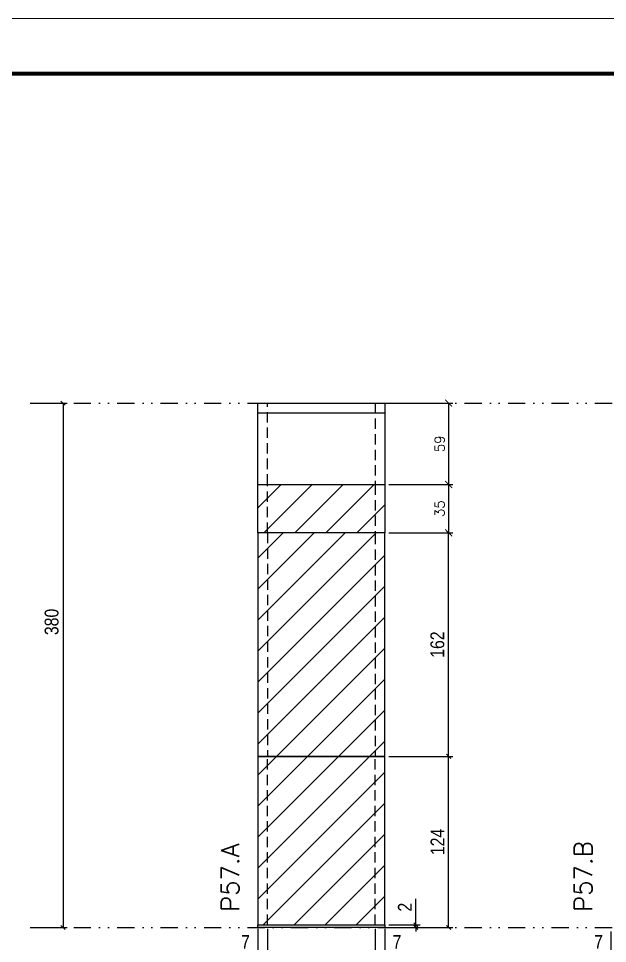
# Model space of a CAD drawing. Extents: x 2949 to 9203, y -16089 to 12527.
# Drawn here: x 4974 to 5400, y -1926 to -1256 of the extents above; entities that cross this region are included whole.
import ezdxf

# ---------------------------------------------------------------- set-up
doc = ezdxf.new("R2010")
doc.units = 0
for name, pattern in [('DASHED', [0.75, 0.5, -0.25]), ('DIVIDE2', [0.625, 0.25, -0.125, 0, -0.125, 0, -0.125]), ('HIDDEN', [0.375, 0.25, -0.125])]:
    doc.linetypes.add(name, pattern=pattern)
for name, color, linetype in [('COTA', 241, 'Continuous'), ('cotas', 4, 'Continuous'), ('FUNDOS', 1, 'Continuous'), ('Nível', 160, 'Continuous'), ('Painéis', 200, 'Continuous'), ('SARR_2.2x7', 40, 'Continuous'), ('Sarrafo de Pressão', 42, 'HIDDEN')]:
    doc.layers.add(name, color=color, linetype=linetype)
for name, color, linetype, lineweight in [('Folhas', 255, 'Continuous', 9), ('Hachura', 251, 'Continuous', 9), ('SARRAFO DE PRESSAO', 251, 'DASHED', 9), ('Texto Seção', 7, 'Continuous', 15)]:
    doc.layers.add(name, color=color, linetype=linetype, lineweight=lineweight)
doc.styles.add('COTA TECNICA', font='techl___.ttf', dxfattribs={"height": 10})
doc.styles.add('COTA TECNICA-50', font='techl___.ttf', dxfattribs={"height": 10})
doc.styles.add('REGUA-120', font='ROMANS.shx', dxfattribs={"height": 15})
doc.styles.add('ROMANS', font='romans.shx')
doc.dimstyles.new('COTA PAINEL-50', dxfattribs={"dimtxt": 10, "dimasz": 3, "dimexe": 3, "dimexo": 3, "dimgap": 3, "dimtad": 1, "dimdec": 1, "dimzin": 12, "dimdsep": 46, "dimtxsty": 'COTA TECNICA-50', "dimblk1": 'OBLIQUE', "dimblk2": 'OBLIQUE', "dimsah": 1, "dimcen": 0.9, "dimclrd": 4, "dimclre": 4, "dimclrt": 240, "dimadec": 1, "dimazin": 3, "dimtfac": 1, "dimtdec": 1, "dimtmove": 0, "dimatfit": 3, "dimfxl": 1, "dimtolj": 1, "dimtzin": 12, "dimarcsym": 0})
doc.dimstyles.new('Cota Paínel', dxfattribs={"dimtxt": 7, "dimasz": 5, "dimexe": 3, "dimexo": 3, "dimgap": 3, "dimtad": 1, "dimdec": 1, "dimzin": 12, "dimdsep": 46, "dimtxsty": 'ROMANS', "dimblk": 'ARCHTICK', "dimcen": 0, "dimclrd": 4, "dimclre": 4, "dimclrt": 1, "dimadec": 1, "dimazin": 3, "dimtfac": 1, "dimtdec": 1, "dimtmove": 0, "dimatfit": 3, "dimldrblk": 'OBLIQUE', "dimfxl": 1, "dimtolj": 1, "dimtzin": 12, "dimarcsym": 0})
doc.dimstyles.new('PAINEL', dxfattribs={"dimtxt": 10, "dimasz": 3, "dimexe": 3, "dimexo": 3, "dimgap": 3, "dimtad": 1, "dimdec": 1, "dimzin": 12, "dimdsep": 46, "dimtxsty": 'COTA TECNICA', "dimblk1": 'OBLIQUE', "dimblk2": 'OBLIQUE', "dimsah": 1, "dimcen": 0.9, "dimclrd": 4, "dimclre": 4, "dimclrt": 240, "dimadec": 1, "dimazin": 3, "dimtfac": 1, "dimtdec": 1, "dimtmove": 0, "dimatfit": 3, "dimfxl": 1, "dimtolj": 1, "dimtzin": 12, "dimarcsym": 0})
pattern_1 = [(45, (-126071.967, -33050.646), (-11.2253202, 11.2253202), [])]

# ---------------------------------------------------------------- blocks, each defined once
blk = doc.blocks.new('9999999999')
at = {"layer": 'Folhas'}
blk.add_lwpolyline([(98138.98, 34190.21), (99623.98, 34190.21), (99623.98, 35240.21), (98138.98, 35240.21)], close=True, dxfattribs=at)
at = {"layer": 'Folhas', "color": 30, "const_width": 3}
blk.add_lwpolyline([(98213.98, 34230.21), (99583.98, 34230.21), (99583.98, 35200.21), (98213.98, 35200.21)], close=True, dxfattribs=at)
blk = doc.blocks.new('_Oblique')
at = {"color": 0, "linetype": 'ByBlock', "lineweight": -2}
blk.add_line((-0.5, -0.5), (0.5, 0.5), dxfattribs=at)
blk = doc.blocks.new('*D1894')
at = {"layer": 'cotas', "color": 4, "linetype": 'ByBlock', "lineweight": -2, "transparency": 16777216}
for p, q in [((4985.19, -1534.88), (5008.91, -1534.88)), ((5005.91, -1534.88), (5005.91, -1914.88)), ((4985.19, -1914.88), (5008.91, -1914.88))]:
    blk.add_line(p, q, dxfattribs=at)
at = {"layer": 'Defpoints', "color": 0, "linetype": 'ByBlock', "transparency": 16777216}
for p in [(4982.19, -1534.88), (4982.19, -1914.88), (5005.91, -1914.88)]:
    blk.add_point(p, dxfattribs=at)
at = {"layer": 'cotas', "color": 4, "linetype": 'ByBlock', "lineweight": -2, "transparency": 16777216, "xscale": 3, "yscale": 3, "zscale": 3}
for p, rotation in [((5005.91, -1534.88), 90), ((5005.91, -1914.88), 270)]:
    blk.add_blockref('_Oblique', p, dxfattribs=dict(at, rotation=rotation))
at = {"layer": 'cotas', "color": 240, "linetype": 'ByBlock', "transparency": 16777216, "insert": (4997.67, -1693.45), "char_height": 10, "attachment_point": 5, "rotation": 90, "style": 'COTA TECNICA'}
blk.add_mtext('\\A1;380', dxfattribs=at)
blk = doc.blocks.new('*D1860')
at = {"layer": 'COTA', "color": 4, "lineweight": -2, "transparency": 16777216}
for p, q in [((5146.89, -1915.88), (5146.89, -1970.06)), ((5238.89, -1915.88), (5238.89, -1970.06)), ((5146.89, -1967.06), (5238.89, -1967.06))]:
    blk.add_line(p, q, dxfattribs=at)
at = {"layer": 'Defpoints', "color": 0, "transparency": 16777216}
for p in [(5146.89, -1912.88), (5238.89, -1912.88), (5238.89, -1967.06)]:
    blk.add_point(p, dxfattribs=at)
at = {"layer": 'COTA', "color": 4, "lineweight": -2, "transparency": 16777216, "xscale": 3, "yscale": 3, "zscale": 3, "rotation": 180}
blk.add_blockref('_Oblique', (5146.89, -1967.06), dxfattribs=at)
at = {"layer": 'COTA', "color": 4, "lineweight": -2, "transparency": 16777216, "xscale": 3, "yscale": 3, "zscale": 3}
blk.add_blockref('_Oblique', (5238.89, -1967.06), dxfattribs=at)
at = {"layer": 'COTA', "color": 240, "transparency": 16777216, "insert": (5192.89, -1958.97), "char_height": 10, "attachment_point": 5, "style": 'COTA TECNICA'}
blk.add_mtext('\\A1;92', dxfattribs=at)
blk = doc.blocks.new('*D1861')
at = {"layer": 'COTA', "color": 4, "lineweight": -2, "transparency": 16777216}
for p, q in [((5241.89, -1790.88), (5288.13, -1790.88)), ((5285.13, -1914.88), (5285.13, -1790.88)), ((5241.89, -1914.88), (5288.13, -1914.88))]:
    blk.add_line(p, q, dxfattribs=at)
at = {"layer": 'Defpoints', "color": 0, "transparency": 16777216}
for p in [(5238.89, -1790.88), (5285.13, -1790.88), (5238.89, -1914.88)]:
    blk.add_point(p, dxfattribs=at)
at = {"layer": 'COTA', "color": 4, "lineweight": -2, "transparency": 16777216, "xscale": 3, "yscale": 3, "zscale": 3}
for p, rotation in [((5285.13, -1790.88), 90), ((5285.13, -1914.88), 270)]:
    blk.add_blockref('_Oblique', p, dxfattribs=dict(at, rotation=rotation))
at = {"layer": 'COTA', "color": 240, "transparency": 16777216, "insert": (5277.06, -1852.88), "char_height": 10, "attachment_point": 5, "rotation": 90, "style": 'COTA TECNICA-50'}
blk.add_mtext('\\A1;124', dxfattribs=at)
blk = doc.blocks.new('*D1862')
at = {"layer": 'COTA', "color": 4, "lineweight": -2, "transparency": 16777216}
for p, q in [((5261.42, -1912.88), (5261.42, -1894.08)), ((5241.89, -1912.88), (5264.42, -1912.88)), ((5241.89, -1914.88), (5264.42, -1914.88)), ((5261.42, -1914.88), (5261.42, -1912.88)), ((5261.42, -1914.88), (5261.42, -1917.88))]:
    blk.add_line(p, q, dxfattribs=at)
at = {"layer": 'Defpoints', "color": 0, "transparency": 16777216}
for p in [(5238.89, -1912.88), (5238.89, -1914.88), (5261.42, -1914.88)]:
    blk.add_point(p, dxfattribs=at)
at = {"layer": 'COTA', "color": 4, "lineweight": -2, "transparency": 16777216, "xscale": 3, "yscale": 3, "zscale": 3}
for p, rotation in [((5261.42, -1912.88), 270), ((5261.42, -1914.88), 90)]:
    blk.add_blockref('_Oblique', p, dxfattribs=dict(at, rotation=rotation))
at = {"layer": 'COTA', "color": 240, "transparency": 16777216, "insert": (5253.42, -1900.14), "char_height": 10, "attachment_point": 5, "rotation": 90, "style": 'COTA TECNICA-50'}
blk.add_mtext('\\A1;2', dxfattribs=at)
blk = doc.blocks.new('*D1863')
at = {"layer": 'COTA', "color": 4, "lineweight": -2, "transparency": 16777216}
for p, q in [((5153.89, -1915.88), (5153.89, -1936.39)), ((5146.89, -1917.88), (5146.89, -1936.39)), ((5146.89, -1933.39), (5132.16, -1933.39)), ((5153.89, -1933.39), (5146.89, -1933.39))]:
    blk.add_line(p, q, dxfattribs=at)
at = {"layer": 'Defpoints', "color": 0, "transparency": 16777216}
for p in [(5146.89, -1914.88), (5153.89, -1912.88), (5146.89, -1933.39)]:
    blk.add_point(p, dxfattribs=at)
at = {"layer": 'COTA', "color": 4, "lineweight": -2, "transparency": 16777216, "xscale": 3, "yscale": 3, "zscale": 3, "rotation": 180}
blk.add_blockref('_Oblique', (5146.89, -1933.39), dxfattribs=at)
at = {"layer": 'COTA', "color": 4, "lineweight": -2, "transparency": 16777216, "xscale": 3, "yscale": 3, "zscale": 3}
blk.add_blockref('_Oblique', (5153.89, -1933.39), dxfattribs=at)
at = {"layer": 'COTA', "color": 240, "transparency": 16777216, "insert": (5138.03, -1925.32), "char_height": 10, "attachment_point": 5, "style": 'COTA TECNICA-50'}
blk.add_mtext('\\A1;7', dxfattribs=at)
blk = doc.blocks.new('*D1864')
at = {"layer": 'COTA', "color": 4, "lineweight": -2, "transparency": 16777216}
for p, q in [((5231.89, -1915.88), (5231.89, -1936.39)), ((5238.89, -1917.88), (5238.89, -1936.39)), ((5231.89, -1933.39), (5238.89, -1933.39)), ((5238.89, -1933.39), (5253.62, -1933.39))]:
    blk.add_line(p, q, dxfattribs=at)
at = {"layer": 'Defpoints', "color": 0, "transparency": 16777216}
for p in [(5231.89, -1912.88), (5238.89, -1914.88), (5238.89, -1933.39)]:
    blk.add_point(p, dxfattribs=at)
at = {"layer": 'COTA', "color": 4, "lineweight": -2, "transparency": 16777216, "xscale": 3, "yscale": 3, "zscale": 3, "rotation": 180}
blk.add_blockref('_Oblique', (5231.89, -1933.39), dxfattribs=at)
at = {"layer": 'COTA', "color": 4, "lineweight": -2, "transparency": 16777216, "xscale": 3, "yscale": 3, "zscale": 3}
blk.add_blockref('_Oblique', (5238.89, -1933.39), dxfattribs=at)
at = {"layer": 'COTA', "color": 240, "transparency": 16777216, "insert": (5247.76, -1925.32), "char_height": 10, "attachment_point": 5, "style": 'COTA TECNICA-50'}
blk.add_mtext('\\A1;7', dxfattribs=at)
blk = doc.blocks.new('*D1888')
at = {"layer": 'Defpoints', "color": 0, "linetype": 'ByBlock', "transparency": 16777216}
for p in [(5238.89, -1628.88), (5285.13, -1628.88), (5238.89, -1790.88)]:
    blk.add_point(p, dxfattribs=at)
at = {"layer": 'FUNDOS', "color": 4, "linetype": 'ByBlock', "lineweight": -2, "transparency": 16777216}
for p, q in [((5241.89, -1628.88), (5288.13, -1628.88)), ((5285.13, -1790.88), (5285.13, -1628.88)), ((5241.89, -1790.88), (5288.13, -1790.88))]:
    blk.add_line(p, q, dxfattribs=at)
at = {"layer": 'FUNDOS', "color": 4, "linetype": 'ByBlock', "lineweight": -2, "transparency": 16777216, "xscale": 3, "yscale": 3, "zscale": 3}
for p, rotation in [((5285.13, -1628.88), 90), ((5285.13, -1790.88), 270)]:
    blk.add_blockref('_Oblique', p, dxfattribs=dict(at, rotation=rotation))
at = {"layer": 'FUNDOS', "color": 240, "linetype": 'ByBlock', "transparency": 16777216, "insert": (5277.03, -1709.88), "char_height": 10, "attachment_point": 5, "rotation": 90, "style": 'COTA TECNICA'}
blk.add_mtext('\\A1;162', dxfattribs=at)
blk = doc.blocks.new('*D1874')
at = {"layer": 'COTA', "color": 4, "lineweight": -2, "transparency": 16777216}
for p, q in [((5409.57, -1915.88), (5409.57, -1936.39)), ((5402.57, -1917.88), (5402.57, -1936.39)), ((5402.57, -1933.39), (5387.84, -1933.39)), ((5409.57, -1933.39), (5402.57, -1933.39))]:
    blk.add_line(p, q, dxfattribs=at)
at = {"layer": 'Defpoints', "color": 0, "transparency": 16777216}
for p in [(5402.57, -1914.88), (5409.57, -1912.88), (5402.57, -1933.39)]:
    blk.add_point(p, dxfattribs=at)
at = {"layer": 'COTA', "color": 4, "lineweight": -2, "transparency": 16777216, "xscale": 3, "yscale": 3, "zscale": 3, "rotation": 180}
blk.add_blockref('_Oblique', (5402.57, -1933.39), dxfattribs=at)
at = {"layer": 'COTA', "color": 4, "lineweight": -2, "transparency": 16777216, "xscale": 3, "yscale": 3, "zscale": 3}
blk.add_blockref('_Oblique', (5409.57, -1933.39), dxfattribs=at)
at = {"layer": 'COTA', "color": 240, "transparency": 16777216, "insert": (5393.71, -1925.32), "char_height": 10, "attachment_point": 5, "style": 'COTA TECNICA-50'}
blk.add_mtext('\\A1;7', dxfattribs=at)
blk = doc.blocks.new('_ArchTick')
at = {"color": 0, "linetype": 'ByBlock', "const_width": 0.15}
blk.add_lwpolyline([(-0.5, -0.5), (0.5, 0.5)], dxfattribs=at)
blk = doc.blocks.new('*D1889')
at = {"layer": 'COTA', "color": 4, "lineweight": -2, "transparency": 16777216}
for p, q in [((5241.89, -1593.88), (5288.13, -1593.88)), ((5285.13, -1593.88), (5285.13, -1628.88)), ((5241.89, -1628.88), (5288.13, -1628.88))]:
    blk.add_line(p, q, dxfattribs=at)
at = {"layer": 'Defpoints', "color": 0, "transparency": 16777216}
for p in [(5238.89, -1593.88), (5238.89, -1628.88), (5285.13, -1628.88)]:
    blk.add_point(p, dxfattribs=at)
at = {"layer": 'COTA', "color": 4, "lineweight": -2, "transparency": 16777216, "xscale": 5, "yscale": 5, "zscale": 5}
for p, rotation in [((5285.13, -1593.88), 90), ((5285.13, -1628.88), 270)]:
    blk.add_blockref('_ArchTick', p, dxfattribs=dict(at, rotation=rotation))
at = {"layer": 'COTA', "color": 1, "transparency": 16777216, "insert": (5278.63, -1611.38), "char_height": 7, "attachment_point": 5, "rotation": 90, "style": 'ROMANS'}
blk.add_mtext('\\A1;35', dxfattribs=at)
blk = doc.blocks.new('*D1896')
at = {"layer": 'COTA', "color": 4, "lineweight": -2, "transparency": 16777216}
for p, q in [((5241.89, -1534.88), (5288.13, -1534.88)), ((5285.13, -1534.88), (5285.13, -1593.88)), ((5241.89, -1593.88), (5288.13, -1593.88))]:
    blk.add_line(p, q, dxfattribs=at)
at = {"layer": 'Defpoints', "color": 0, "transparency": 16777216}
for p in [(5238.89, -1534.88), (5238.89, -1593.88), (5285.13, -1593.88)]:
    blk.add_point(p, dxfattribs=at)
at = {"layer": 'COTA', "color": 4, "lineweight": -2, "transparency": 16777216, "xscale": 5, "yscale": 5, "zscale": 5}
for p, rotation in [((5285.13, -1534.88), 90), ((5285.13, -1593.88), 270)]:
    blk.add_blockref('_ArchTick', p, dxfattribs=dict(at, rotation=rotation))
at = {"layer": 'COTA', "color": 1, "transparency": 16777216, "insert": (5278.63, -1564.38), "char_height": 7, "attachment_point": 5, "rotation": 90, "style": 'ROMANS'}
blk.add_mtext('\\A1;59', dxfattribs=at)

msp = doc.modelspace()

# ---------------------------------------------------------------- hatches: boundary and pattern name
at = {"layer": 'Hachura'}
h = msp.add_hatch(dxfattribs=at)
h.set_pattern_fill('ANSI31', color=256, scale=5)
h.paths.add_polyline_path([(5238.89, -1593.88), (5146.89, -1593.88), (5146.89, -1628.88), (5238.89, -1628.88)])
at = {"layer": 'Hachura', "linetype": 'ByBlock'}
h = msp.add_hatch(dxfattribs=at)
h.set_pattern_fill('ANSI31', color=256, scale=5)
h.set_pattern_definition(pattern_1)
h.paths.add_polyline_path([(5146.89, -1790.88), (5238.89, -1790.88), (5238.89, -1628.88), (5146.89, -1628.88)])
h = msp.add_hatch(dxfattribs=at)
h.set_pattern_fill('ANSI31', color=256, scale=5)
h.set_pattern_definition(pattern_1)
h.paths.add_polyline_path([(5238.89, -1790.88), (5146.89, -1790.88), (5146.89, -1912.88), (5238.89, -1912.88)])

# ---------------------------------------------------------------- linework, layer by layer
at = {"layer": 'Nível', "color": 4, "linetype": 'DIVIDE2', "ltscale": 50}
for p, q in [((4982.19, -1534.88), (5992.53, -1534.88)), ((4982.19, -1914.88), (5992.53, -1914.88))]:
    msp.add_line(p, q, dxfattribs=at)
at = {"layer": 'Painéis'}
for p, q in [((5146.89, -1534.88), (5238.89, -1534.88)), ((5146.89, -1593.88), (5146.89, -1534.88)), ((5238.89, -1534.88), (5238.89, -1593.88)), ((5146.89, -1593.88), (5238.89, -1593.88)), ((5146.89, -1628.88), (5146.89, -1593.88)), ((5146.89, -1593.88), (5238.89, -1593.88)), ((5238.89, -1593.88), (5238.89, -1628.88)), ((5238.89, -1628.88), (5146.89, -1628.88))]:
    msp.add_line(p, q, dxfattribs=at)
for points in [[(5146.89, -1790.88), (5238.89, -1790.88), (5238.89, -1628.88), (5146.89, -1628.88)], [(5146.89, -1912.88), (5238.89, -1912.88), (5238.89, -1790.88), (5146.89, -1790.88)], [(5146.89, -1912.88), (5238.89, -1912.88), (5238.89, -1914.88), (5146.89, -1914.88)]]:
    msp.add_lwpolyline(points, close=True, dxfattribs=at)
at = {"layer": 'SARR_2.2x7'}
msp.add_line((5146.89, -1541.88), (5238.89, -1541.88), dxfattribs=at)
at = {"layer": 'Sarrafo de Pressão', "ltscale": 30}
for p, q in [((5153.89, -1593.88), (5153.89, -1534.88)), ((5231.89, -1534.88), (5231.89, -1593.88)), ((5153.89, -1628.88), (5153.89, -1593.88)), ((5231.89, -1593.88), (5231.89, -1628.88)), ((5153.89, -1628.88), (5153.89, -1790.88)), ((5231.89, -1629.69), (5231.89, -1790.88)), ((5153.89, -1912.88), (5153.89, -1790.88)), ((5231.89, -1912.88), (5231.89, -1790.88))]:
    msp.add_line(p, q, dxfattribs=at)

# ---------------------------------------------------------------- block references
at = {"layer": 'SARRAFO DE PRESSAO', "color": 6, "linetype": 'ByBlock'}
msp.add_blockref('9999999999', (-93591.44, -36496.37), dxfattribs=at)

# ---------------------------------------------------------------- texts
at = {"layer": 'Texto Seção', "char_height": 13, "width": 285.3299, "attachment_point": 7, "rotation": 90, "style": 'REGUA-120'}
for s, insert in [('P57.A', (5133.42, -1903.63)), ('\\pxt3;P57.B', (5389.1, -1903.63))]:
    msp.add_mtext(s, dxfattribs=dict(at, insert=insert))

# ---------------------------------------------------------------- dimensions: what is measured, and where the dimension line sits
at = {"layer": 'COTA'}
for base, p1, p2, angle, dimstyle, picture, middle in [((5285.13, -1593.88), (5238.89, -1534.88), (5238.89, -1593.88), 90, 'Cota Paínel', '*D1896', (5278.63, -1564.38)), ((5285.13, -1628.88), (5238.89, -1593.88), (5238.89, -1628.88), 90, 'Cota Paínel', '*D1889', (5278.63, -1611.38)), ((5285.13, -1790.88), (5238.89, -1914.88), (5238.89, -1790.88), 90, 'COTA PAINEL-50', '*D1861', (5277.06, -1852.88)), ((5146.89, -1933.39), (5153.89, -1912.88), (5146.89, -1914.88), 180, 'COTA PAINEL-50', '*D1863', (5138.03, -1925.32)), ((5402.57, -1933.39), (5409.57, -1912.88), (5402.57, -1914.88), 180, 'COTA PAINEL-50', '*D1874', (5393.71, -1925.32))]:
    dim = msp.add_linear_dim(base=base, p1=p1, p2=p2, angle=angle, dimstyle=dimstyle, dxfattribs=at)
    dim.commit()
    dim.dimension.update_dxf_attribs({"geometry": picture, "text_midpoint": middle})
dim = msp.add_linear_dim(base=(5261.42, -1914.88), p1=(5238.89, -1912.88), p2=(5238.89, -1914.88), angle=90, dimstyle='COTA PAINEL-50', dxfattribs=at)
dim.commit()
dim.dimension.update_dxf_attribs({"geometry": '*D1862', "text_midpoint": (5261.42, -1900.14), "dimtype": 160})
dim = msp.add_linear_dim(base=(5238.89, -1967.06), p1=(5146.89, -1912.88), p2=(5238.89, -1912.88), dimstyle='PAINEL', override={"dimarcsym": 2}, dxfattribs=at)
dim.commit()
dim.dimension.update_dxf_attribs({"geometry": '*D1860', "text_midpoint": (5192.89, -1958.97)})
dim = msp.add_linear_dim(base=(5238.89, -1933.39), p1=(5231.89, -1912.88), p2=(5238.89, -1914.88), dimstyle='COTA PAINEL-50', dxfattribs=at)
dim.commit()
dim.dimension.update_dxf_attribs({"geometry": '*D1864', "text_midpoint": (5247.76, -1925.32)})
at = {"layer": 'cotas', "linetype": 'ByBlock'}
dim = msp.add_linear_dim(base=(5005.91, -1914.88), p1=(4982.19, -1534.88), p2=(4982.19, -1914.88), angle=90, dimstyle='PAINEL', dxfattribs=at)
dim.commit()
dim.dimension.update_dxf_attribs({"geometry": '*D1894', "text_midpoint": (5005.91, -1693.45), "dimtype": 160})
at = {"layer": 'FUNDOS', "linetype": 'ByBlock'}
dim = msp.add_linear_dim(base=(5285.13, -1628.88), p1=(5238.89, -1790.88), p2=(5238.89, -1628.88), angle=90, dimstyle='PAINEL', dxfattribs=at)
dim.commit()
dim.dimension.update_dxf_attribs({"geometry": '*D1888', "text_midpoint": (5277.03, -1709.88)})

doc.saveas('drawing.dxf')
